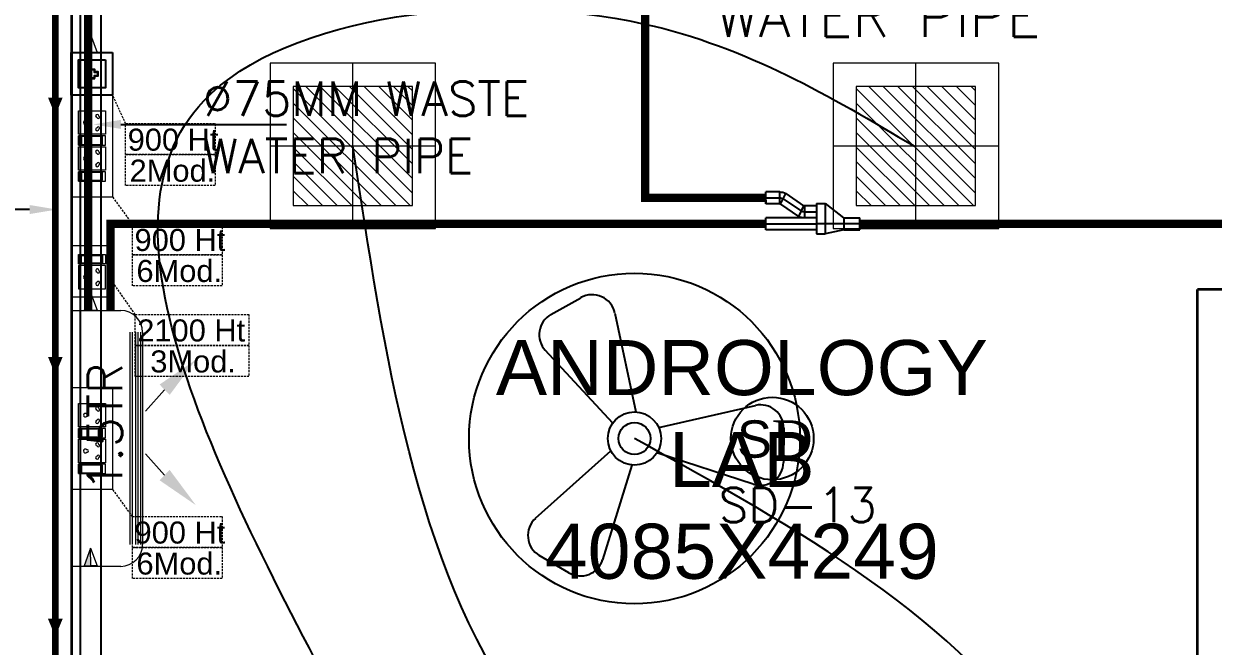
# Model space of a CAD drawing. Extents: x 3550807 to 4078732, y -628171 to -515859.
# Drawn here: x 3714125 to 3718440, y -595801 to -593541 of the extents above; entities that cross this region are included whole.
import ezdxf
from ezdxf import colors
from ezdxf.entities.mleader import LeaderData, LeaderLine
from ezdxf.math import Vec2, Vec3

# ---------------------------------------------------------------- set-up
doc = ezdxf.new("R2010")
doc.units = 0
doc.header["$LTSCALE"] = 6
doc.header["$MEASUREMENT"] = 0
for name, pattern in [('1', [0]), ('CONTINU', [0]), ('DASHED2', [0.375, 0.25, -0.125])]:
    doc.linetypes.add(name, pattern=pattern)
for name, color, linetype, lineweight in [('1Y-JOINT', 1, 'CONTINUOUS', 25), ('ELE-2NOS OF 6-16 RAW POWER SOCKET', 1, 'CONTINUOUS', 20), ('ELE-36W LED LIGHT', 210, 'CONTINUOUS', 18), ('FA-BELOW SMOKE DERECTOR', 1, 'CONTINUOUS', 25), ('M-VRF- CKT', 5, 'CONTINUOUS', 30), ('MEP_HVAC_VRF_COPPER_PIPE', 6, 'CONTINUOUS', 9), ('PHE-SP', 1, 'CONTINUOUS', 0), ('PL-SOFT  WATER SUPPLY PIPE', 162, 'CONTINUOUS', 9), ('PL-WATER PIPING', 1, 'CONTINUOUS', 9), ('vrf', 6, 'CONTINUOUS', 30), ('WALL', 10, 'CONTINUOUS', 35)]:
    doc.layers.add(name, color=color, linetype=linetype, lineweight=lineweight)
for name, color, linetype in [('AC CKT-8', 110, 'CONTINUOUS'), ('DIM', 7, 'CONTINUOUS'), ('ELE 36W LED LIGHT', 6, 'CONTINUOUS'), ('ELE-1200MM CEILINGFAN', 6, 'CONTINUOUS'), ('ELE.LAN POINT', 3, 'CONTINUOUS'), ('FA-FIRE TEXT', 7, 'CONTINUOUS'), ('HTL-COPPER PIPE', 6, 'CONTINUOUS'), ('HVAC_HI-WALL_1.5TR', 5, 'CONTINUOUS'), ('MEP_HVAC_DRAIN_PIPE', 7, 'CONTINUOUS'), ('MEP_HVAC_TEXT', 7, 'CONTINUOUS'), ('phe-text', 1, 'CONTINUOUS'), ('PL- WASTE PIPE', 6, 'CONTINUOUS'), ('PL-RA WATER SUPPLY PIPE', 100, 'CONTINUOUS'), ('PL-SOIL PIPE', 1, 'CONTINUOUS'), ('TEXT', 5, 'CONTINUOUS')]:
    doc.layers.add(name, color=color, linetype=linetype)
doc.layers.add('CFT_LOOPING', color=7, linetype='1', lineweight=0, true_color=0xd6d600)
doc.layers.add('ELE-6A AC SOCKET', color=7, linetype='CONTINUOUS', true_color=0x00ceb6)
doc.layers.add('ELE-LIGHTING WIRING', color=7, linetype='CONTINUOUS', true_color=0x63d7b6)
doc.styles.add('ARIAL', font='arial.ttf')
doc.styles.add('PDF Times New Roman', font='times.ttf')
doc.styles.add('ROMANS', font='romans.shx')
doc.styles.get("Standard").update_dxf_attribs({"font": 'SIMPLEX'})
doc.styles.add('VERDANA', font='verdana.ttf')

# ---------------------------------------------------------------- blocks, each defined once
blk = doc.blocks.new('A$C07FB25EA')
at = {"layer": 'ELE-1200MM CEILINGFAN', "color": 3}
for p, q in [((6.53, 13.37), (9.47, 11.64)), ((0.26, 2.64), (3.17, 12.07)), ((9.84, 7.94), (2.36, 1.21)), ((-11.8, 4.55), (-2.22, 1.44)), ((-14.84, -1.03), (-14.81, 2.38)), ((-2.41, -1.1), (-12.04, -3.29)), ((2.16, -1.54), (8.87, -8.78)), ((1.96, -12.49), (-0.13, -2.65)), ((8.31, -12.34), (5.35, -14.02))]:
    blk.add_line(p, q, dxfattribs=at)
at = {"layer": 'ELE-1200MM CEILINGFAN', "color": 5, "ltscale": 10}
blk.add_circle((0, 0), 16.45, dxfattribs=at)
at = {"layer": 'ELE-1200MM CEILINGFAN', "color": 3}
for radius in [2.65, 1.58]:
    blk.add_circle((0, 0), radius, dxfattribs=at)
for centre, start, end in [((5.36, 11.38), 59.5281, 162.5229), ((8.3, 9.66), 311.9493, 59.5281), ((-12.51, 2.36), 71.9493, 179.5281), ((-12.54, -1.05), 179.5281, 282.5229), ((7.18, -10.34), 299.5281, 42.5229), ((4.21, -12.02), 191.9493, 299.5281)]:
    blk.add_arc(centre, 2.3, start, end, dxfattribs=at)
blk = doc.blocks.new('light300x600')
at = {"layer": 'ELE-36W LED LIGHT', "lineweight": 0}
for p, q in [((918214.7, -78407.4), (918214.7, -79007.4)), ((918814.7, -78407.4), (918214.7, -78407.4)), ((918514.7, -78407.4), (918514.7, -79007.4)), ((918814.7, -79007.4), (918814.7, -78407.4)), ((918298.3, -78491.3), (918298.6, -78491)), ((918298.3, -78544.3), (918351.6, -78491)), ((918298.3, -78597.3), (918404.7, -78491)), ((918298.3, -78650.4), (918457.7, -78491)), ((918298.3, -78703.4), (918510.7, -78491)), ((918298.3, -78756.4), (918563.8, -78491)), ((918298.3, -78809.5), (918616.8, -78491)), ((918298.3, -78862.5), (918669.8, -78491)), ((918298.3, -78915.5), (918722.9, -78491)), ((918298.3, -78491), (918298.3, -78923.7)), ((918731.1, -78491), (918298.3, -78491)), ((918731.1, -78923.7), (918731.1, -78491)), ((918343.2, -78923.7), (918731.1, -78535.8)), ((918396.2, -78923.7), (918731.1, -78588.8)), ((918449.2, -78923.7), (918731.1, -78641.9)), ((918502.3, -78923.7), (918731.1, -78694.9)), ((918214.7, -78707.4), (918814.7, -78707.4)), ((918555.3, -78923.7), (918731.1, -78747.9)), ((918608.3, -78923.7), (918731.1, -78801)), ((918661.3, -78923.7), (918731.1, -78854)), ((918714.4, -78923.7), (918731.1, -78907)), ((918298.3, -78923.7), (918731.1, -78923.7)), ((918214.7, -79007.4), (918814.7, -79007.4))]:
    blk.add_line(p, q, dxfattribs=at)
blk = doc.blocks.new('RTUH 6U')
at = {"layer": 'ELE-2NOS OF 6-16 RAW POWER SOCKET', "color": 30, "ltscale": 300}
for p, q in [((-311.5, -26.5), (-226.5, -26.5)), ((-311.5, -123.5), (-311.5, -26.5)), ((-226.5, -26.5), (-226.5, -123.5)), ((-187.1, -26.5), (-220.9, -26.5)), ((-220.9, -26.5), (-220.9, -123.5)), ((-189.9, -37), (-218, -37)), ((-218, -37), (-218, -113)), ((-189.9, -40.4), (-218, -40.4)), ((-189.9, -113), (-189.9, -37)), ((-187.1, -123.5), (-187.1, -26.5)), ((-187.1, -123.5), (-187.1, -26.5)), ((-181.4, -123.5), (-181.4, -26.5)), ((-181.4, -26.5), (-96.4, -26.5)), ((-96.4, -26.5), (-96.4, -123.5)), ((-57, -26.5), (-90.8, -26.5)), ((-90.8, -26.5), (-90.8, -123.5)), ((-59.8, -37), (-88, -37)), ((-88, -37), (-88, -113)), ((-59.8, -40.4), (-88, -40.4)), ((-59.8, -113), (-59.8, -37)), ((-57, -123.5), (-57, -26.5)), ((-57, -123.5), (-57, -26.5)), ((-226.5, -123.5), (-311.5, -123.5)), ((-187.1, -123.5), (-220.9, -123.5)), ((-220.9, -123.5), (-187.1, -123.5)), ((-218, -113), (-189.9, -113)), ((-96.4, -123.5), (-181.4, -123.5)), ((-57, -123.5), (-90.8, -123.5)), ((-90.8, -123.5), (-57, -123.5)), ((-88, -113), (-59.8, -113))]:
    blk.add_line(p, q, dxfattribs=at)
blk.add_lwpolyline([(0, 0), (-368.5, 0), (-368.5, -150), (0, -150)], close=True, dxfattribs=at)
for centre, radius, start, end in [((-293.2, -56.1), 5.7, 87.49, 354.7311), ((-288.7, -52.1), 4.6, 284.9049, 157.3162), ((-249.3, -52.1), 4.6, 22.6838, 255.0951), ((-244.8, -56.1), 5.7, 185.2689, 92.51), ((-163.1, -56.1), 5.7, 87.49, 354.7311), ((-158.6, -52.1), 4.6, 284.9049, 157.3162), ((-119.2, -52.1), 4.6, 22.6838, 255.0951), ((-114.7, -56.1), 5.7, 185.2689, 92.51), ((-269, -99), 6.62, 127.1584, 52.8416), ((-269, -92.3), 4.22, 341.4031, 198.5969), ((-138.9, -99), 6.62, 127.1584, 52.8416), ((-138.9, -92.3), 4.22, 341.4031, 198.5969)]:
    blk.add_arc(centre, radius, start, end, dxfattribs=at)
blk = doc.blocks.new('EQ2WE')
at = {"layer": 'ELE-6A AC SOCKET', "lineweight": 0}
for p, q in [((-98.7, 169.5), (-215.4, 169.5)), ((-215.4, 169.5), (-215.4, 36.3)), ((-98.7, 36.3), (-98.7, 169.5)), ((-91, 36.3), (-91, 169.5)), ((-91, 169.5), (-44.6, 169.5)), ((-44.6, 169.5), (-91, 169.5)), ((-87.1, 50.8), (-87.1, 155)), ((-87.1, 155), (-48.5, 155)), ((-48.5, 155), (-48.5, 50.8)), ((-44.6, 169.5), (-44.6, 36.3)), ((-44.6, 169.5), (-44.6, 36.3)), ((-215.4, 36.3), (-98.7, 36.3)), ((-44.6, 36.3), (-91, 36.3)), ((-48.5, 55.5), (-87.1, 55.5)), ((-48.5, 50.8), (-87.1, 50.8))]:
    blk.add_line(p, q, dxfattribs=at)
blk.add_lwpolyline([(0, 0), (-257.3, 0), (-257.3, 205.9), (0, 205.9)], close=True, dxfattribs=at)
for centre, radius, start, end in [((-157.1, 135.8), 9.08, 307.15837, 232.84163), ((-157.1, 126.7), 5.79, 161.40312, 18.59688), ((-190.3, 76.9), 7.83, 5.26891, 272.51003), ((-184.2, 71.6), 6.31, 202.68381, 75.09514), ((-130, 71.6), 6.31, 104.90486, 337.31619), ((-123.8, 76.9), 7.83, 267.48997, 174.73109)]:
    blk.add_arc(centre, radius, start, end, dxfattribs=at)
blk = doc.blocks.new('Voice')
at = {"layer": 'ELE.LAN POINT', "color": 6}
for points in [[(0, -31.8), (127.9, -31.8), (127.9, 92), (0, 92)], [(21.9, -10), (106, -10), (106, 70.1), (21.9, 70.1)], [(77.3, 21.4), (69.7, 21.4), (69.7, 11.7), (58.1, 11.7), (58.1, 21.4), (50.6, 21.4), (50.6, 38.7), (77.3, 38.7)], [(75.9, 22.8), (68.4, 22.8), (68.4, 13), (59.5, 13), (59.5, 22.8), (52, 22.8), (52, 37.4), (75.9, 37.4)]]:
    blk.add_lwpolyline(points, close=True, dxfattribs=at)
blk = doc.blocks.new('SMOKE DETECTOR')
at = {"layer": 'FA-BELOW SMOKE DERECTOR', "color": 7}
blk.add_circle((931028.7, -118293.9), 166, dxfattribs=at)
at = {"layer": 'FA-BELOW SMOKE DERECTOR', "insert": (930887.1, -118373), "char_height": 150, "attachment_point": 7, "style": 'PDF Times New Roman'}
blk.add_mtext('{\\fArial|b0|i0|c0|p34;S}D', dxfattribs=at)
blk = doc.blocks.new('A$C0B1B3CFA')
at = {"layer": 'PHE-SP'}
h = blk.add_hatch(color=7, dxfattribs=at)
h.dxf.hatch_style = 1
h.paths.add_polyline_path([(-0.0495, 0.0226), (-0.0495, 0), (0.0124, 0)])
at = {"layer": 'PHE-SP', "color": 7}
for points in [[(-0.0495, 0), (0.0124, 0), (-0.0495, 0.0226), (-0.0495, 0)], [(-0.0495, 0), (0.0124, 0), (-0.0495, -0.0226), (-0.0495, 0)]]:
    blk.add_lwpolyline(points, dxfattribs=at)
blk = doc.blocks.new('Z$W@#3BD47561')
at = {"layer": 'PHE-SP', "xscale": 49.00933755098914, "yscale": 49.00933755098914, "zscale": 49.00933755098914, "rotation": 270}
blk.add_blockref('A$C0B1B3CFA', (0, 0), dxfattribs=at)
blk = doc.blocks.new('Z$W@#4AA511D8')
at = {"layer": 'phe-text', "linetype": 'ByBlock', "lineweight": -2, "ltscale": 0.5, "xscale": 0.0244727334018079, "yscale": 0.0244727334018079, "zscale": 0.0244727334018079, "rotation": 270}
blk.add_blockref('Z$W@#3BD47561', (0.0148, 0), dxfattribs=at)
blk = doc.blocks.new('HI WALL SPLIT AC UNIT 1.5TR')
at = {"layer": 'HVAC_HI-WALL_1.5TR', "color": 7, "lineweight": 5}
for p, q in [((1295285.1, -129882.4), (1295362.7, -129951.6)), ((1295595, -129882.4), (1295517.4, -129951.6))]:
    blk.add_line(p, q, dxfattribs=at)
at = {"layer": 'HVAC_HI-WALL_1.5TR', "color": 5, "lineweight": 5}
for p, q in [((1295076, -129962.8), (1295847.5, -129962.8)), ((1294997.2, -130220.8), (1294997.2, -130041.6)), ((1295926.2, -130220.8), (1295926.2, -130041.6)), ((1294997.2, -130220.8), (1295926.2, -130220.8))]:
    blk.add_line(p, q, dxfattribs=at)
at = {"layer": 'HVAC_HI-WALL_1.5TR', "color": 8, "lineweight": 5}
for p, q in [((1295076, -129969.7), (1295847.5, -129969.7)), ((1295076, -129979), (1295847.5, -129979)), ((1295076, -129988.2), (1295847.5, -129988.2)), ((1295076, -129999.8), (1295847.5, -129999.8)), ((1295076, -130009), (1295847.5, -130009))]:
    blk.add_line(p, q, dxfattribs=at)
at = {"layer": 'HVAC_HI-WALL_1.5TR', "color": 5, "lineweight": 5}
for centre, start, end in [((1295076, -130041.6), 90, 180), ((1295847.5, -130041.6), 0, 90)]:
    blk.add_arc(centre, 78.8, start, end, dxfattribs=at)
at = {"layer": 'HVAC_HI-WALL_1.5TR', "color": 7, "lineweight": 5}
for points in [[(1295304, -129864.2), (1295266.2, -129900.6), (1295175.9, -129769)], [(1295576.1, -129864.2), (1295613.9, -129900.6), (1295704.2, -129769)]]:
    blk.add_solid(points, dxfattribs=at)
blk = doc.blocks.new('Y-JOINT')
at = {"layer": '1Y-JOINT', "extrusion": (7.0061e-12, -6.61628e-05, 1)}
for p, q in [((416463.1, -2646.1, 0), (416247.1, -2646.1, 0)), ((416247.1, -2646.1, 0), (416247.1, -2696.7, 0)), ((416247.1, -2671.4, 0), (416463.1, -2671.4, 0)), ((416463.1, -2757.4, 0), (416463.1, -2628.5, 0)), ((416463.1, -2628.5, 0), (416499.1, -2628.5, 0)), ((416499.1, -2757.4, 0), (416499.1, -2628.5, 0)), ((416579.1, -2646.1, 0), (416499.1, -2628.5, 0)), ((416463.1, -2696.7, 0), (416247.1, -2696.7, 0)), ((416310.3, -2755.2, 0), (416385.8, -2702.8, 0)), ((416321.4, -2777.9, 0), (416398.7, -2724.6, 0)), ((416408, -2748.2, 0), (416385.8, -2702.8, 0)), ((416411.9, -2747.3, 0), (416411.9, -2696.7, 0)), ((416463.1, -2696.7, 0), (416411.9, -2696.7, 0)), ((416411.9, -2722, 0), (416463.1, -2722, 0)), ((416579.1, -2696.7, 0), (416506, -2754.1, 0)), ((416306.4, -2756.1, 0), (416247.1, -2756.1, 0)), ((416247.1, -2771.6, 0), (416247.1, -2756.1, 0)), ((416247.1, -2756.1, 0), (416247.1, -2806.7, 0)), ((416306.4, -2756.1, 0), (416306.4, -2806.7, 0)), ((416310.3, -2755.2, 0), (416332.5, -2800.7, 0)), ((416332.5, -2800.7, 0), (416408, -2748.2, 0)), ((416463.1, -2747.3, 0), (416411.9, -2747.3, 0)), ((416463.1, -2757.4, 0), (416499.1, -2757.4, 0)), ((416247.1, -2781.4, 0), (416306.4, -2781.4, 0)), ((416306.4, -2806.7, 0), (416247.1, -2806.7, 0))]:
    blk.add_line(p, q, dxfattribs=at)
at = {"layer": '1Y-JOINT', "extrusion": (6.9964e-12, -6.61628e-05, 1)}
for p, q in [((416647.1, -2671.4, 0), (416463.1, -2671.4, 0)), ((416579.1, -2646.1, 0), (416647.1, -2646.1, 0)), ((416647.1, -2646.1, 0), (416647.1, -2696.7, 0)), ((416579.1, -2696.7, 0), (416647.1, -2696.7, 0))]:
    blk.add_line(p, q, dxfattribs=at)
at = {"layer": '1Y-JOINT'}
blk.add_line((416579.1, -2696.7, 0), (416579.1, -2646.1, 0), dxfattribs=at)
at = {"layer": '1Y-JOINT', "extrusion": (7.0061e-12, -6.61628e-05, 1)}
for centre, radius, start, end in [((416411.9, -2756.2, 0.2), 59.5, 90, 116.0671), ((416411.9, -2756.2, 0.2), 34.2, 90, 116.0671), ((416306.4, -2747.3, 0.2), 8.85, 270, 296.0671), ((416411.9, -2756.2, 0.2), 8.85, 90, 116.0671), ((416499.1, -2748.6, 0.2), 8.85, 270, 321.3789), ((416306.4, -2747.3, 0.2), 34.2, 270, 296.0671), ((416306.4, -2747.3, 0.2), 59.5, 270, 296.0671)]:
    blk.add_arc(centre, radius, start, end, dxfattribs=at)
blk = doc.blocks.new('A$C4D743431')
at = {"layer": 'AC CKT-8', "xscale": 0.933787291884793, "yscale": 0.933787291884793, "zscale": 0.933787291884793, "rotation": 359.9999939263457}
blk.add_blockref('Y-JOINT', (-389059.7, 2494.6, 0), dxfattribs=at)
blk = doc.blocks.new('G$C4406566D')
at = {"layer": 'M-VRF- CKT', "xscale": 0.8031807735897878, "yscale": 0.8031807735897878, "zscale": 0.8031807735897878, "rotation": 180}
blk.add_blockref('A$C4D743431', (-224.2, -88.8, 0), dxfattribs=at)
blk.add_blockref('A$C4D743431', (-224.2, -88.8, 0), dxfattribs=at)
blk = doc.blocks.new('G$C186CAD5F')
at = {"layer": 'vrf', "color": 3, "xscale": 8.96419313933734, "yscale": 8.96419313933734, "zscale": 8.96419313933734, "rotation": 270.0000005682937}
blk.add_blockref('G$C4406566D', (796, -2010, 0), dxfattribs=at)

msp = doc.modelspace()

# ---------------------------------------------------------------- linework, layer by layer
at = {"layer": 'CFT_LOOPING', "color": 7, "linetype": 'DASHED2', "ltscale": 5}
for p, q in [((3714494.4, -593904.1), (3714447.4, -593800.8)), ((3714519.3, -594268.3), (3714447.4, -594169.3)), ((3714529.3, -594596.9), (3714447.4, -594479.5)), ((3714519.3, -595330.6), (3714447.4, -595231.5))]:
    msp.add_line(p, q, dxfattribs=at)
for points in [[(3714494.4, -593904.1), (3714819.2, -593904.1), (3714819.2, -594016.6), (3714494.4, -594016.6)], [(3714494.4, -594016.6), (3714819.2, -594016.6), (3714819.2, -594129.1), (3714494.4, -594129.1)], [(3714519.3, -594268.3), (3714844.1, -594268.3), (3714844.1, -594380.8), (3714519.3, -594380.8)], [(3714519.3, -594380.8), (3714844.1, -594380.8), (3714844.1, -594493.3), (3714519.3, -594493.3)], [(3714529.3, -594596.9), (3714941.9, -594596.9), (3714941.9, -594709.4), (3714529.3, -594709.4)], [(3714529.3, -594709.4), (3714941.9, -594709.4), (3714941.9, -594821.9), (3714529.3, -594821.9)], [(3714519.3, -595330.6), (3714844.1, -595330.6), (3714844.1, -595443.1), (3714519.3, -595443.1)], [(3714519.3, -595443.1), (3714844.1, -595443.1), (3714844.1, -595555.6), (3714519.3, -595555.6)]]:
    msp.add_lwpolyline(points, close=True, dxfattribs=at)
at = {"layer": 'ELE-LIGHTING WIRING', "linetype": 'ByBlock'}
for points in [[(3715319.1, -596109.5, 0), (3714778.3, -593820.9), (3716377.3, -593542.3), (3717353.4, -593985, 0)], [(3718289.2, -597467.2), (3715928.8, -596046.7), (3715319.1, -593985, 0)], [(3718289.2, -597467.2), (3717851.7, -596216.6), (3716340.4, -595047.3)]]:
    msp.add_spline(points, degree=3, dxfattribs=at)
at = {"layer": 'MEP_HVAC_DRAIN_PIPE', "linetype": 'ByBlock', "const_width": 30}
msp.add_lwpolyline([(3714358.1, -594582.3), (3714358.1, -592682), (3717445.3, -592682)], dxfattribs=at)
at = {"layer": 'MEP_HVAC_VRF_COPPER_PIPE', "color": 6, "linetype": 'ByBlock', "const_width": 30, "elevation": 0}
for points in [[(3716816.5, -594173.7), (3716379.1, -594173.7), (3716379.1, -592761.9), (3716261.9, -592761.9)], [(3716816.5, -594267.8), (3714439.1, -594267.8), (3714439.1, -594582.3)], [(3721401.4, -594696.2), (3721401.4, -594267.8), (3717158.4, -594267.8)]]:
    msp.add_lwpolyline(points, dxfattribs=at)
at = {"layer": 'PL- WASTE PIPE', "linetype": 'ByBlock', "ltscale": 5}
for p, q in [((3714330.1, -596492.6), (3714330.1, -591863.1)), ((3714405.1, -596492.6), (3714405.1, -591863.1))]:
    msp.add_line(p, q, dxfattribs=at)
at = {"layer": 'PL-SOFT  WATER SUPPLY PIPE', "color": 3, "const_width": 25}
msp.add_lwpolyline([(3717362.7, -591151.4), (3714854.5, -591151.4), (3714854.5, -591250.3), (3714239.3, -591250.3), (3714239.3, -597151.6), (3714861.9, -597151.6), (3714861.9, -597221.2), (3715646.4, -597221.2)], dxfattribs=at)
at = {"layer": 'PL-WATER PIPING', "color": 61, "true_color": 0xd8e58c}
for points in [[(3714239.3, -593809.2, 53.3, 0, 0), (3714239.3, -593874, 0, 0, 0)], [(3714239.3, -594750.8, 53.3, 0, 0), (3714239.3, -594815.6, 0, 0, 0)], [(3714239.3, -595702, 53.3, 0, 0), (3714239.3, -595766.8, 0, 0, 0)]]:
    msp.add_lwpolyline(points, format="xyseb", dxfattribs=at)
at = {"layer": 'WALL', "color": 8, "linetype": 'ByBlock'}
for p, q in [((3714297.4, -591206.3), (3714297.4, -597171.3)), ((3714297.4, -591206.3), (3714297.4, -597171.3)), ((3720828.3, -594506.3), (3718382.4, -594506.3)), ((3718382.4, -597171.3), (3718382.4, -594506.3))]:
    msp.add_line(p, q, dxfattribs=at)

# ---------------------------------------------------------------- block references
at = {"layer": 'ELE 36W LED LIGHT', "rotation": 89.9999999995464}
for p in [(3636611.7, -1512499.7, 0), (3638654.2, -1512499.7, 0)]:
    msp.add_blockref('light300x600', p, dxfattribs=at)
at = {"layer": 'ELE-1200MM CEILINGFAN', "color": 7, "ltscale": 8, "xscale": 36.47592107175105, "yscale": 36.47592107175105, "zscale": 36.47592107175105, "rotation": 180}
msp.add_blockref('A$C07FB25EA', (3716340.4, -595047.3), dxfattribs=at)
at = {"layer": 'ELE-2NOS OF 6-16 RAW POWER SOCKET', "color": 3, "linetype": 'ByBlock', "rotation": 270}
for p in [(3714447.4, -594169.3), (3714447.4, -595231.5)]:
    msp.add_blockref('RTUH 6U', p, dxfattribs=at)
at = {"layer": 'ELE-6A AC SOCKET', "color": 254, "linetype": 'ByBlock', "true_color": 0xdebad0, "xscale": 0.7286145446852714, "yscale": 0.7286145446852714, "zscale": 0.7286145446852714, "rotation": 90}
msp.add_blockref('EQ2WE', (3714447.4, -594347), dxfattribs=at)
at = {"layer": 'ELE.LAN POINT', "color": 7, "xscale": -1.211286963933217, "yscale": 1.211286963933217, "zscale": 1.211286963933217, "rotation": 89.9999999999998}
msp.add_blockref('Voice', (3714408.8, -593645.9), dxfattribs=at)
at = {"layer": 'FA-BELOW SMOKE DERECTOR', "color": 6, "xscale": 0.9035551315104862, "yscale": 0.9035551315104862, "zscale": 0.9035551315104862}
msp.add_blockref('SMOKE DETECTOR', (2875604.6, -488162.3), dxfattribs=at)
at = {"layer": 'HTL-COPPER PIPE', "xscale": -0.1271654228864588, "yscale": 0.1271654228864588, "zscale": 0.1271654228864588, "rotation": 270.0000011152191}
msp.add_blockref('G$C186CAD5F', (3717158.4, -594267.8, 0), dxfattribs=at)
at = {"layer": 'HVAC_HI-WALL_1.5TR', "rotation": 270}
msp.add_blockref('HI WALL SPLIT AC UNIT 1.5TR', (3844518.2, 700414.9), dxfattribs=at)
at = {"layer": 'PL-SOIL PIPE', "color": 1, "linetype": 'Continuous', "xscale": 876.8658294741393, "yscale": 876.8658294741393, "zscale": 876.8658294741393, "rotation": 270.129995499921}
for p in [(3714367.4, -593580.3), (3714367.4, -594516.9), (3714367.4, -595445)]:
    msp.add_blockref('Z$W@#4AA511D8', p, dxfattribs=at)

# ---------------------------------------------------------------- texts
at = {"layer": 'DIM', "color": 8, "insert": (3716729.8, -595124.7), "char_height": 200, "width": 1980.803, "attachment_point": 5, "style": 'ARIAL'}
msp.add_mtext('ANDROLOGY\\PLAB\\P4085X4249', dxfattribs=at)
at = {"layer": 'FA-FIRE TEXT', "color": 200, "linetype": 'CONTINU', "insert": (3716646.1, -595226.3), "char_height": 125, "width": 349.838, "attachment_point": 1, "style": 'ROMANS'}
msp.add_mtext('{\\C256;SD-13\\P}', dxfattribs=at)
at = {"layer": 'MEP_HVAC_TEXT', "color": 0, "insert": (3714356.8, -594772.8), "char_height": 125, "width": 1718.699, "attachment_point": 3, "rotation": 89.9931, "style": 'VERDANA'}
msp.add_mtext('{\\Fromans|c0;\\C256;1.5TR}', dxfattribs=at)
at = {"layer": 'PL- WASTE PIPE', "linetype": 'ByBlock', "ltscale": 5, "insert": (3714774.3, -593751), "char_height": 125, "width": 1332.591, "attachment_point": 1, "style": 'ROMANS'}
msp.add_mtext('%%c75MM WASTE WATER PIPE', dxfattribs=at)
at = {"layer": 'PL-SOFT  WATER SUPPLY PIPE', "color": 5, "insert": (3716636.3, -593189.1), "char_height": 150, "width": 1899.144, "attachment_point": 1}
msp.add_mtext('%%c20MM RAW WATER PIPE', dxfattribs=at)
at = {"layer": 'TEXT', "color": 7, "char_height": 80, "attachment_point": 1}
for s, insert, width in [('\\A1;{\\fArial|b0|i0|c0|p34;900 Ht\\P}', (3714501.8, -593922.2), 8957.987), ('\\A1;{\\fArial|b0|i0|c0|p34;2Mod.\\P}', (3714508.8, -594034.7), 352.575), ('\\A1;{\\fArial|b0|i0|c0|p34;900 Ht\\P}', (3714526.7, -594286.4), 8957.987), ('\\A1;{\\fArial|b0|i0|c0|p34;6Mod.\\P}', (3714533.7, -594398.9), 352.575), ('\\A1;{\\fArial|b0|i0|c0|p34;2100 Ht}', (3714536.7, -594614.9), 8957.987), ('\\A1;{\\fArial|b0|i0|c0|p34;3Mod.}', (3714583.8, -594727.4), 352.575), ('\\A1;{\\fArial|b0|i0|c0|p34;900 Ht\\P}', (3714526.7, -595348.7), 8957.987), ('\\A1;{\\fArial|b0|i0|c0|p34;6Mod.\\P}', (3714533.7, -595461.2), 352.575)]:
    msp.add_mtext(s, dxfattribs=dict(at, insert=insert, width=width))

# ---------------------------------------------------------------- leaders
at = {"layer": 'PL- WASTE PIPE', "linetype": 'ByBlock', "ltscale": 5}
ml = msp.add_multileader_mtext('Standard', dxfattribs=at)
ml.set_content(' ', color=256)
ml.set_leader_properties()
ml.build(insert=Vec2(0, 0))
ml.multileader.update_dxf_attribs({"text_right_attachment_type": 6, "dogleg_length": 265, "arrow_head_size": 100})
ctx = ml.context
ctx.base_point, ctx.char_height, ctx.arrow_head_size, ctx.landing_gap_size, ctx.plane_origin = Vec3(3715078, -593906.8), 100, 100, 50, Vec3(3714603.4, -594286.8)
ctx.right_attachment = 6
notes = []
notes.append((ctx, [(0, (1, 1, 0), (3714813, -593906.8), (1, 0), 265, [(0, [(3714377.1, -593906.8)], 0, [])])]))
ctx.mtext.insert, ctx.mtext.flow_direction = Vec3(3715128, -593846.8), 5
at = {"layer": 'PL-RA WATER SUPPLY PIPE', "ltscale": 0.01}
ml = msp.add_multileader_mtext('Standard', dxfattribs=at)
ml.set_content(' ', color=256)
ml.set_leader_properties()
ml.build(insert=Vec2(0, 0))
ml.multileader.update_dxf_attribs({"text_right_attachment_type": 6, "dogleg_length": 481.5, "arrow_head_size": 100})
ctx = ml.context
ctx.base_point, ctx.char_height, ctx.arrow_head_size, ctx.landing_gap_size, ctx.plane_origin, ctx.plane_x_axis = Vec3(3713318.7, -594215.9), 100, 100, 50, Vec3(3714453.8, -594215.9), Vec3(-1, 0)
ctx.right_attachment = 6
notes.append((ctx, [(0, (1, 1, 0), (3713800.3, -594215.9), (-1, 0), 481.5, [(0, [(3714245.7, -594215.9)], 0, [])])]))
ctx.mtext.insert, ctx.mtext.flow_direction = Vec3(3713178.3, -594155.9), 5
for ctx, leaders in notes:
    for number, flags, end, landing, length, lines in leaders:
        leader = LeaderData()
        leader.index, (leader.has_last_leader_line, leader.has_dogleg_vector, leader.attachment_direction) = number, flags
        leader.last_leader_point, leader.dogleg_vector, leader.dogleg_length = Vec3(end), Vec3(landing), length
        for number, points, colour, breaks in lines:
            line = LeaderLine()
            line.index, line.vertices, line.color, line.breaks = number, Vec3.list(points), colors.encode_raw_color(colour), breaks
            leader.lines.append(line)
        ctx.leaders.append(leader)

doc.saveas('drawing.dxf')
